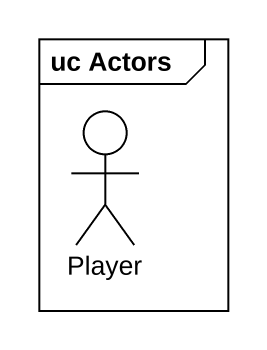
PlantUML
@startuml
mainframe uc Actors
actor Player
@enduml
